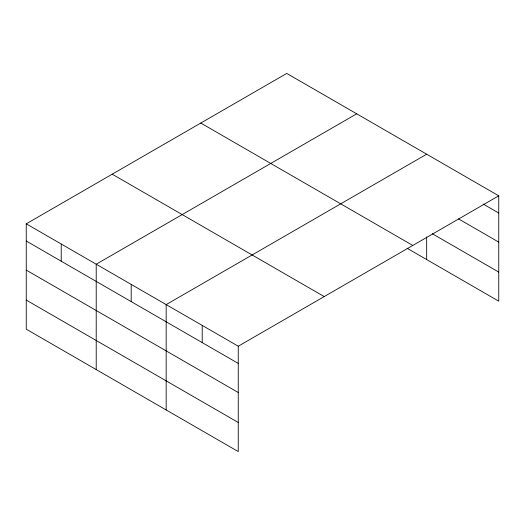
<?xml version="1.0" encoding="UTF-8"?>
<svg xmlns="http://www.w3.org/2000/svg" width="525" height="525" viewBox="0 0 525 525"><rect width="100%" height="100%" fill="white"/><g stroke="black" fill="none" stroke-linecap="round" stroke-linejoin="round"><path stroke-width="0.79" d="M498.75 195.818L238.252 346.218L238.252 451.579L26.25 329.182L26.25 223.821L286.748 73.421L498.75 195.818L498.75 301.179L407.078 248.253M356.711 113.813L96.213 264.213L96.213 369.574M426.667 154.206L166.169 304.605L166.169 409.959M483.203 204.041L498.75 213.019M458.469 218.853L498.75 242.11M432.324 233.737L498.75 272.088M200.786 123.053L412.788 245.451M112.212 174.188L324.214 296.586M26.25 223.821L238.252 346.218M26.25 241.014L238.252 363.412M26.25 270.113L238.252 392.51M26.25 300.083L238.252 422.481M426.667 236.933L426.667 259.567M202.21 325.408L202.21 342.608M131.191 284.406L131.191 301.606M61.228 244.013L61.228 261.214"/></g></svg>
